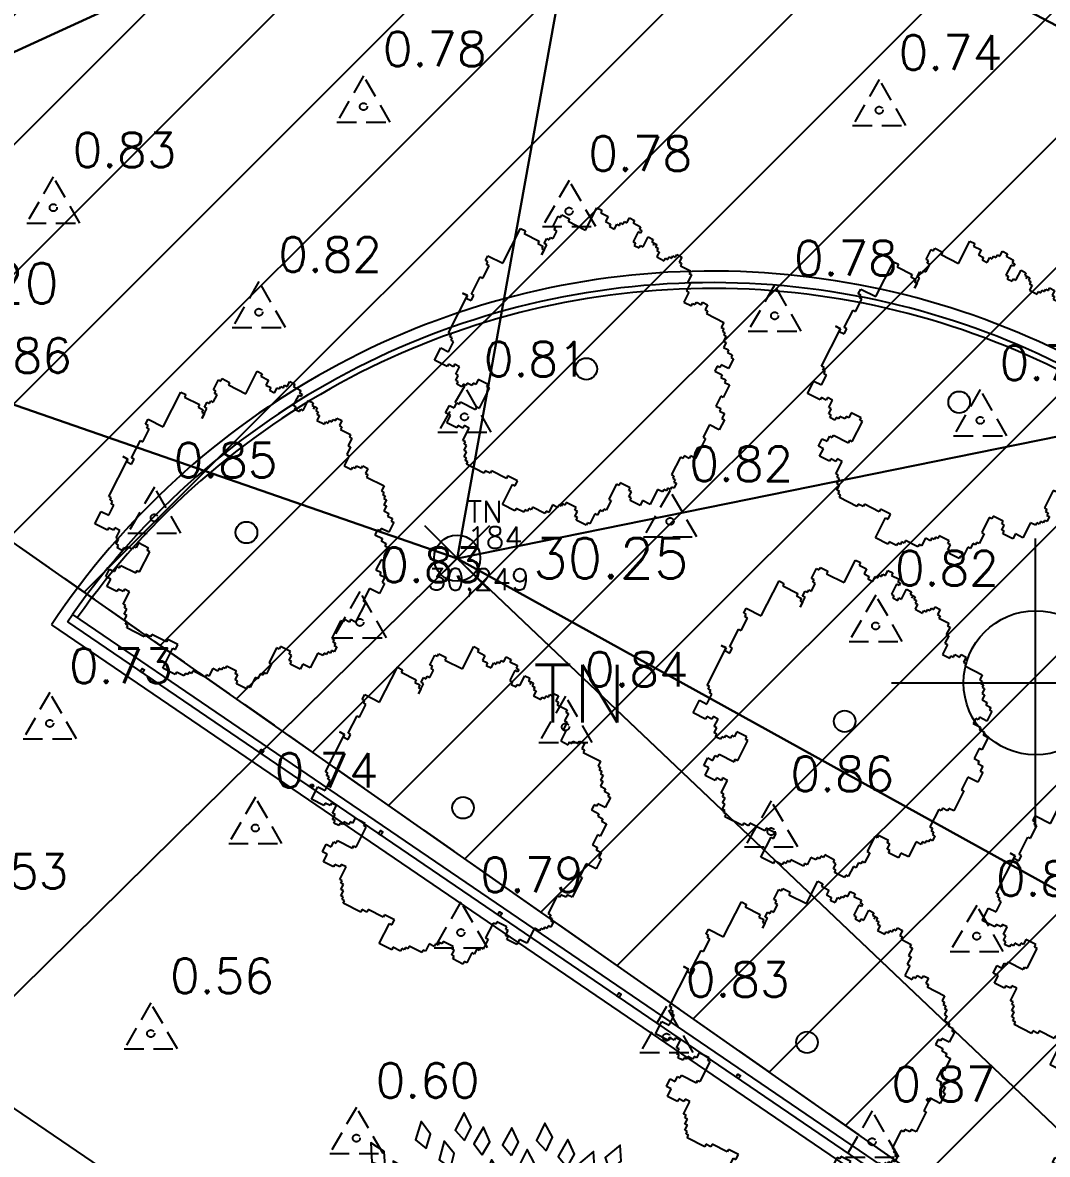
# Model space of a CAD drawing. Header units: metres. Extents: x 543100 to 543604, y 9574012 to 9574398.
# Drawn here: x 543220.58 to 543238.36, y 9574167.81 to 9574187.44 of the extents above; entities that cross this region are included whole.
import ezdxf

# ---------------------------------------------------------------- set-up
doc = ezdxf.new("R2010")
doc.units = ezdxf.units.M
doc.header["$LTSCALE"] = 0.1
for name, pattern in [('CONTINUO', [0]), ('DASHED2', [9.524999999999999, 6.35, -3.175]), ('HIDDEN', [9.524999999999999, 6.35, -3.175])]:
    doc.linetypes.add(name, pattern=pattern)
for name, color, linetype in [('#C_TOPO_TEXT', 7, 'Continuous'), ('#PROJ_PLATOS', 2, 'HIDDEN'), ('_TN', 2, 'CONTINUO'), ('Area praça', 5, 'Continuous'), ('C-TOPO-TEXT', 7, 'Continuous'), ('HACHURA', 1, 'Continuous'), ('IMPL_CERCA', 8, 'Continuous'), ('IMPL_MEIO FIO', 8, 'Continuous'), ('IMPL_VEGETAÇÃO', 8, 'Continuous'), ('IMPL_ÁRVORES', 8, 'Continuous'), ('IMPLANTAÇÃO', 1, 'Continuous'), ('MalhaTriTG', 7, 'CONTINUO'), ('PROJ_PLATOS', 2, 'DASHED2'), ('TOPO_PONTOS', 2, 'Continuous'), ('V-NODE', 1, 'Continuous'), ('V-NODE-TEXT', 1, 'Continuous'), ('XREF_IMPLNTACAO', 2, 'Continuous')]:
    doc.layers.add(name, color=color, linetype=linetype)
doc.layers.get('IMPLANTAÇÃO').off()
doc.styles.add('SIMPLEX', font='simplex', dxfattribs={"height": 0.2})
doc.styles.get("Standard").update_dxf_attribs({"font": 'simplex.shx'})

# ---------------------------------------------------------------- blocks, each defined once
blk = doc.blocks.new('A$C76815E95')
at = {"layer": 'HACHURA'}
h = blk.add_hatch(dxfattribs=at)
h.set_pattern_fill('ANSI31', color=1, scale=0.5, style=0)
h.set_pattern_definition([(45, (-56.71623454557266, -140.2760906778276), (-1.122532015133644, 1.122532015133644), [])])
h.paths.add_polyline_path([(78.50253660278395, -21.53023425675929), (78.1706479433924, -22.02040452882648), (30.00293476006482, -129.1186275184155), (23.85615117452107, -140.2760906778276), (-56.71623454557266, -83.83502537757158), (-56.29154449922498, -82.40403590723872), (-2.601691384217702, 20.28950879722834), (78.41679475666024, -21.48937489651144)])
at = {"layer": 'HACHURA', "color": 8, "elevation": 30.47163635617762, "flags": 128}
blk.add_lwpolyline([(78.50253660278395, -21.53023425675929), (78.1706479433924, -22.02040452882648), (30.00293476006482, -129.1186275184155), (23.85615117452107, -140.2760906778276), (-56.71623454557266, -83.83502537757158), (-56.29154449922498, -82.40403590723872), (-2.601691384217702, 20.28950879722834), (78.41679475666024, -21.48937489651144)], close=True, dxfattribs=at)
blk = doc.blocks.new('A1')
at = {"color": 2, "linetype": 'ByBlock'}
for points in [[(1605.805146769321, 855.835932528212), (1603.935506710344, 834.0568507086693), (1621.185543013738, 818.5337970993021), (1623.88547463397, 846.6701603739318)], [(1697.727933368341, 853.670775403324), (1692.859250214816, 832.3606866375999), (1707.792545887601, 814.5976456204514), (1714.364193248543, 842.0886990749716)], [(1562.249442142199, 829.1879277346226), (1562.570165614134, 807.3310959581042), (1581.287975911715, 793.6134969155768), (1581.156749833615, 821.8787998290843)], [(1759.861394273554, 839.7008025962738), (1742.800807073345, 826.0347745253051), (1743.456346499475, 802.8378089071787), (1765.693130708712, 820.2868775673601)], [(1655.827936582584, 822.8912061060992), (1649.445784483455, 801.9844585485259), (1663.068773062901, 783.1976778772123), (1671.59212260717, 810.1475773505333)], [(1755.932036150572, 807.0357532228765), (1742.01250675928, 790.1813573459126), (1747.378967198566, 767.6041553894854), (1765.595678009137, 789.2165596129848)], [(1829.195767984658, 819.1820636788493), (1813.924709166038, 803.5417720763656), (1817.397801477524, 780.5969126167041), (1837.346309520678, 800.6219368595891)], [(1483.701804994094, 801.2094770014766), (1490.56915167703, 780.4570432071275), (1512.541648488745, 772.9912324884662), (1503.931237245813, 799.9134424145373)], [(1527.321387777894, 796.0382274261221), (1534.401847885043, 775.3575348960463), (1556.449981647228, 768.1181465632836), (1547.563081762117, 794.9503581662784)], [(1621.488139643601, 759.1254185727777), (1623.930958217156, 780.8476789585934), (1607.095906378131, 796.8198414735775), (1603.655585073986, 768.7643828531925)], [(1860.880802622296, 789.1170304779171), (1841.745952500588, 778.5490850923529), (1838.449833085311, 755.578135120096), (1863.328483180952, 768.9944437962755)], [(1904.731128102356, 775.0446024648809), (1884.124995231383, 767.7499985033039), (1877.1147059351, 745.6279554283492), (1903.853288361216, 754.7927128674567)], [(1452.367947790961, 770.7381590355562), (1456.383929816725, 749.251050174166), (1477.153701888621, 738.8999384508189), (1472.239667440532, 766.7351110660356)], [(1541.33466052361, 762.5701398026209), (1554.188659411732, 744.8896796435472), (1577.390920452622, 744.4606943079763), (1560.999854648378, 767.4884499710201)], [(1695.059017750933, 766.5309269304782), (1684.185614917522, 747.5679875571934), (1693.287635356688, 726.2212742328252), (1707.593015173564, 750.5995571373035)], [(1795.177090444821, 764.5984289281654), (1778.40178022775, 750.583689331102), (1779.535263801714, 727.405161318838), (1801.407704111119, 745.3088180399494)], [(1401.371083981562, 753.1041829222904), (1406.825013291718, 731.9363154356411), (1428.24473479886, 723.007459048387), (1421.467277005049, 750.4484982949062)], [(1434.519913082167, 746.0343645548376), (1441.676603159797, 725.3799280826113), (1463.751288521906, 718.2219107599457), (1454.765481849751, 745.0211616361642)], [(1487.349490312144, 731.8431149518942), (1489.484387298575, 710.0884333015044), (1509.276821186622, 697.972802628073), (1506.7985223504, 726.1295532210343)], [(1672.19243698505, 724.6559871093675), (1667.484273405992, 703.3098597190108), (1682.550832425554, 685.6597111321639), (1688.915393473382, 713.1994448226773)], [(1881.427402155415, 732.1027003295688), (1859.681637881777, 729.8788084689246), (1847.647092522639, 710.0369672280881), (1875.793467064577, 712.6304531487822)], [(1929.364062429401, 736.6756701841301), (1908.491032152858, 730.1840936478056), (1900.629761009744, 708.349960694052), (1927.703030052524, 716.4729325894283)], [(1410.73386247116, 702.6176660150026), (1390.616083343322, 711.1674567619183), (1370.498304215485, 699.6000928102094), (1396.399944842575, 688.2841932922327)], [(1451.931999201903, 697.9274346674154), (1461.064482215511, 678.067381473664), (1483.73091899999, 673.0912796536686), (1472.180085787086, 698.889008646034)], [(1571.548081280026, 707.6948361854231), (1572.897589419912, 685.8773480936907), (1592.240539424931, 673.056301688227), (1590.778572273389, 701.2840756196531)], [(1940.805315823744, 691.9771648116208), (1918.970845786783, 690.9379934794938), (1905.876077848734, 671.7792879262372), (1934.121784709711, 672.8397656485896)], [(1789.237755888362, 677.9905854995447), (1772.756356304956, 663.6313575737635), (1774.369732900194, 640.4812828052087), (1795.866611124067, 658.8341789173725)], [(1987.116720691607, 684.6731146766242), (1966.179350102087, 678.3921536315629), (1958.098509204814, 656.6383273883324), (1985.252239449734, 664.4881364855003)], [(1376.282165714737, 659.6172478466923), (1356.1643865869, 668.167038593608), (1336.046607459063, 656.5996746418991), (1361.948248086153, 645.2837751239225)], [(1430.384873712266, 666.3335064193398), (1438.178706807111, 645.9109667990518), (1460.464774762134, 639.441027005528), (1450.652126998818, 665.9486959514959)], [(1551.841715252689, 644.2209406873433), (1554.488624586732, 622.522603658211), (1574.561043537183, 610.8767055260239), (1571.419975885604, 638.9672424216417)], [(1407.580389902089, 615.1675248890926), (1389.35719607406, 627.2397726316873), (1367.468539011684, 619.5316186481784), (1390.874773659496, 603.6857122781571)], [(1473.003234759495, 632.2673248861447), (1482.227414249997, 612.4496945641436), (1504.916608676869, 607.5784111513944), (1493.246660624061, 633.3224761280189)], [(1370.506289334895, 608.5773974895322), (1353.690627096682, 622.5436948636707), (1331.098604173359, 617.2399748428008), (1352.660318782067, 598.9632948322375)], [(1842.144852864153, 625.1705891475613), (1821.234224379189, 618.801164117287), (1813.24542767875, 597.0133676911495), (1840.365727402343, 604.977908605628)], [(1951.399176531785, 613.5992564735888), (1931.281397403948, 622.1490472205038), (1911.16361827611, 610.5816832687955), (1937.065258903201, 599.2657837508189)], [(2012.480938907588, 618.3649475157837), (1990.879159690269, 621.7096587886291), (1974.220215177887, 605.5539008812707), (2002.108193076605, 600.9489841831604)], [(1339.031908620562, 590.9563280872221), (1320.133823516009, 601.942061482564), (1298.733476577185, 592.9668680737441), (1323.026445264961, 578.5170846355513)], [(1439.407177066656, 590.5707068000656), (1421.009162993449, 602.3748178218477), (1399.235723286552, 594.3469744528031), (1422.871480200791, 578.8455047106485)], [(1625.815032322537, 607.6719504558448), (1626.254020611507, 585.8171741327012), (1645.045784184739, 572.2010598692453), (1644.761613634231, 600.4652388980827)], [(2018.904436896495, 586.5117963293449), (1997.222783016476, 589.2920560077752), (1980.990800797985, 572.7073733431491), (2008.989378265828, 568.8312633275424)], [(1327.496551329733, 556.0139011487764), (1307.378772201896, 564.5636918956915), (1287.260993074058, 552.9963279439833), (1313.162633701149, 541.6804284260065)], [(1535.882380500557, 554.4883034981798), (1518.080356993575, 567.1734096431566), (1495.94218042682, 560.2142369820638), (1518.795888348332, 543.5813598011875)], [(1919.713674405441, 567.5812651004846), (1899.595895277604, 576.1310558474004), (1879.478116149767, 564.5636918956914), (1905.379756776857, 553.2477923777147)], [(2044.538570533091, 558.2386136556745), (2022.792990591023, 560.4643072185061), (2006.989805501274, 543.4705352167737), (2035.078232597863, 540.3106566881695)], [(1989.578380001241, 545.25707421336), (1967.776784036335, 546.8427514300364), (1952.479834372798, 529.3918982469141), (1980.648991574103, 527.0588419586951)], [(1367.732109585407, 527.3469557032354), (1347.61433045757, 535.8967464501511), (1327.496551329733, 524.3293824984421), (1353.398191956823, 513.0134829804655)], [(1416.517723970412, 524.5808469321751), (1396.399944842575, 533.1306376790908), (1376.282165714738, 521.5632737273819), (1402.183806341829, 510.2473742094053)], [(1899.595895277604, 518.7971649563202), (1879.478116149767, 527.3469557032353), (1859.36033702193, 515.779591751527), (1885.26197764902, 504.4636922335504)], [(1439.936584409221, 507.9215759848083), (1461.027378739647, 502.1768085078638), (1479.392097845023, 516.3636347212346), (1452.195957117716, 524.0652253761823)], [(1518.549657046377, 505.7413202655241), (1498.993337784474, 515.5072987510114), (1478.204815717976, 505.193895039411), (1503.36470866223, 492.312732199453)], [(1569.10941863211, 506.4005534170423), (1551.15705384351, 518.871983060414), (1529.103634848492, 511.6487111938766), (1552.154507121278, 495.2901704111658)], [(1964.58937080906, 502.9983754708467), (1943.090496970346, 506.950891444189), (1925.982611065867, 491.2713128239882), (1953.729648135955, 485.8818320598472)], [(2064.413029571505, 493.4439551804332), (2045.784321432687, 504.8805277409156), (2024.17452995056, 496.4220492768701), (2048.113343840594, 481.3928191364343)], [(1307.378772201896, 478.5628555590716), (1287.260993074058, 487.1126463059874), (1267.143213946221, 475.5452823542784), (1293.044854573311, 464.2293828363018)], [(1407.989966793425, 483.9513708925214), (1387.943637593153, 492.6673702297645), (1367.730812145157, 481.2669038692796), (1393.537911516714, 469.7370213415825)], [(1455.059716797969, 482.6121713943778), (1433.604303641036, 486.7941810928111), (1416.329855252674, 471.2982984556208), (1444.017720715244, 465.6126432425001)], [(1372.54022024436, 455.4367154117792), (1352.3436859367, 463.798770231738), (1332.334510929687, 452.0445428489425), (1358.34041779009, 440.9703666970152)], [(1928.840477847009, 447.0518024302787), (1912.988296212271, 462.1027923070845), (1890.094214993406, 458.3093781493918), (1910.39606976075, 438.6426737462253)], [(1991.634734787459, 463.9779184025687), (1971.516955659622, 472.5277091494844), (1951.399176531785, 460.9603451977754), (1977.300817158875, 449.6444456797995)], [(1333.243799355407, 448.2266765229657), (1313.072593333625, 456.649645505414), (1293.028035712929, 444.9558584533807), (1319.000402769615, 433.8032480617006)], [(1563.126039364526, 438.3285461618229), (1543.008260236689, 446.878336908738), (1522.890481108852, 435.3109729570297), (1548.792121735942, 423.9950734390531)], [(2052.781049345781, 446.1636626359495), (2034.707317164193, 458.4585462824401), (2012.725750997397, 451.0194808382789), (2035.935842473293, 434.887642047972)], [(1419.28391860049, 420.9775002342586), (1399.166139472653, 429.5272909811736), (1379.048360344816, 417.9599270294653), (1404.950000971907, 406.6440275114887)], [(1511.322758110345, 432.5448641859682), (1491.204978982508, 441.0946549328832), (1471.087199854671, 429.5272909811749), (1496.988840481761, 418.2113914631983)], [(1330.826670221171, 421.0966651293322), (1308.982454298639, 421.9054849994651), (1294.316217142284, 403.9213132503625), (1322.5505579424, 402.5921899833958)], [(2060.538128300302, 409.4101362825501), (2040.420349172464, 417.9599270294652), (2020.302570044627, 406.3925630777569), (2046.204210671717, 395.0766635597803)], [(1443.116483006037, 394.1121453409192), (1421.504897694639, 397.3928981783905), (1404.893849092158, 381.1878986364654), (1432.79533589894, 376.6655537749112)], [(1683.145728019312, 406.6066364572472), (1672.341899254213, 387.6039723580491), (1681.522096362743, 366.2907622085611), (1695.738031293999, 390.7213119998814)], [(1994.866913632933, 384.6585699560381), (1983.375456224653, 403.2534715552995), (1960.270752928249, 405.4217961188431), (1974.888176513747, 381.2293283489356)], [(1323.050186818078, 383.0532466080728), (1301.211168922613, 382.1144941305684), (1288.028436331404, 363.0162086772507), (1316.278721240538, 363.9467846433446)], [(1369.40359450773, 376.8829974925), (1347.548171716146, 376.4774688824347), (1333.903303648319, 357.7065732927358), (1362.167884611692, 357.9474716963201)], [(1537.933184464585, 376.3821109997231), (1518.071378537852, 367.2534405499109), (1513.090925692175, 344.5879594105289), (1538.890871541898, 356.1338402009766)], [(1592.611716881266, 374.5063733399847), (1573.256337759834, 364.3479651025646), (1569.472196763241, 341.4523493050891), (1594.630681965872, 354.336261420005)], [(2032.721717842461, 358.8430851264791), (2017.828706599799, 374.8437780795495), (1994.744143173223, 372.4706204294775), (2013.793462005333, 351.5883786650391)], [(1352.149702690532, 340.9951831265333), (1330.294656771317, 341.4205379448313), (1315.946279335931, 323.1817602774695), (1344.19959681808, 322.3483214202245)], [(1404.214959962012, 341.3379358943461), (1382.558203602869, 338.3699630418404), (1371.210856598375, 318.127269007021), (1399.251793241514, 321.6840148865178)], [(1540.629021322103, 331.5928971418144), (1522.462362812728, 319.4357396839113), (1521.131972787046, 296.267679596643), (1544.779350979022, 311.7514153771805)], [(1606.985857690039, 316.7041015266496), (1586.343054850017, 309.5139242158712), (1579.220846895336, 287.4276592605177), (1606.005489661047, 296.456916206088)], [(2021.972148964042, 304.8519490560146), (2009.706555777216, 322.9455717620334), (1986.530953124968, 324.1373718848881), (2002.155844833067, 300.5830234925842)], [(1370.504571019205, 302.8261831179324), (1348.677192978255, 304.0049649933941), (1333.708378343731, 286.2718452942275), (1361.916149323615, 284.4645751367093)], [(1468.695821488649, 296.9764237648368), (1447.325351555455, 292.3800149833016), (1437.540509518877, 271.3375386046305), (1465.23239448503, 277.0035845007752)], [(1715.857532978009, 287.5641898499521), (1718.972552247348, 265.9280946892234), (1739.291862041907, 254.718518635665), (1735.5447154313, 282.7346472289332)], [(2000.334241244043, 271.8255011096674), (1988.864301776881, 290.4336833817789), (1965.762122218619, 292.6287336056992), (1980.351550606194, 268.4193728458674)], [(1363.80573268345, 270.2897353887587), (1341.946784312251, 270.188074394396), (1328.042286671324, 251.6086801313636), (1356.307485226049, 251.45662837093)], [(1408.722477222235, 270.5294687535088), (1387.437419554296, 265.5524938766379), (1378.029580756564, 244.338783334076), (1405.615962417985, 250.4980134731655)], [(1587.46146013366, 268.3371352445852), (1572.597980596469, 252.3090057560904), (1576.660435096425, 229.4611303786397), (1596.086968365503, 249.9929197361527)], [(1671.843397682925, 233.816734639505), (1681.077099814987, 253.6299298333361), (1670.205446352293, 274.1320296481049), (1658.009191599718, 248.6330896880565)], [(1898.584445394228, 241.6492500640431), (1895.030641145782, 263.2176165811495), (1874.487856902967, 274.012196766636), (1878.803236116678, 246.0779512726597)], [(1399.484493639404, 226.1499623564425), (1377.989261559991, 222.1776888632583), (1367.595929928404, 201.4290117144955), (1395.441039081256, 206.286425155994)], [(1456.881544207616, 226.597870043015), (1438.726776224497, 214.4229631303681), (1437.419030236507, 191.253613846053), (1461.051264039074, 206.7604540972677)], [(1970.703144883132, 201.11621048416), (1961.046491534319, 220.7267434945948), (1938.255906002659, 225.0991749636723), (1950.487733852704, 199.6172802828852)], [(1926.784128737117, 176.1424777635078), (1921.150016747493, 197.2631013561219), (1899.65498624106, 206.0091066931456), (1906.666035112913, 178.6268174756171)], [(1449.706807588482, 184.6098865815144), (1430.88435853743, 173.4950599713935), (1428.251391675953, 150.4386849021396), (1452.73319627521, 164.5661692018895)], [(1525.477038376965, 194.660372954268), (1508.833104651716, 180.4898602958648), (1510.182612791601, 157.3229059511927), (1531.887202041419, 175.4296829855665)], [(1854.059607430795, 181.689692891308), (1863.443515862644, 161.9471950403479), (1886.171306709308, 157.2592883584618), (1874.293852802779, 182.9082777688494)], [(1489.423864401171, 167.0328251116281), (1472.599404096473, 153.0771275544263), (1473.651421581471, 129.8947591456765), (1495.586647789927, 147.7214363531586)], [(1727.893521173844, 152.6797881674808), (1725.568208178081, 130.9446351124817), (1742.489388270781, 115.0637469100507), (1745.777940678246, 143.1373998989168)], [(1546.671740231067, 139.7478418290601), (1529.675972884026, 126.001284036735), (1530.44120754501, 102.8076779837438), (1552.595223347572, 120.3617132148706)], [(1609.67055784816, 141.3127153802063), (1594.622913062119, 125.4573583913016), (1598.421157707667, 102.5640780793781), (1618.083578051616, 122.8700820017088)], [(1826.394427154574, 140.5578169522853), (1833.359329456987, 119.8379208432227), (1855.366706658847, 112.4755642556377), (1846.62973284139, 139.3569678199784)], [(1652.755333459378, 116.6858856230404), (1649.90491956071, 95.01334309894253), (1666.436983476784, 78.72777253778105), (1670.403685562856, 106.7136590457382)], [(1788.057902651291, 125.4503555393343), (1792.409507954251, 104.0286961699082), (1813.338657268484, 94.00374455854143), (1807.989809083597, 121.7586430842235)], [(1616.43291926443, 102.7645755935911), (1603.125618189906, 85.42272745204417), (1609.296796864842, 63.05208822135336), (1626.728211219455, 85.30271434004192)], [(1717.187932051683, 112.2118516395001), (1712.722696674371, 90.81358928299909), (1727.988897319411, 73.33583016768114), (1734.040025481794, 100.9461256575582)], [(1765.401306275646, 106.8501379696242), (1761.503572621711, 85.34126465614168), (1777.226683585926, 68.27337880479098), (1782.545459848583, 96.03405581641562)]]:
    blk.add_lwpolyline(points, close=True, dxfattribs=at)
at = {"color": 2}
blk.add_circle((1681.969863915083, 460.757474932687), 40, dxfattribs=at)
blk = doc.blocks.new('Arv-sup')
at = {"layer": 'IMPL_VEGETAÇÃO', "color": 2}
for p, q in [((-0.8806546373597381, 2.060930780092463), (-0.8030544302922191, 2.060930780092463)), ((-0.8806546373597381, 1.71190549425117), (-0.8806546373597381, 2.060930780092463)), ((-0.8030544302922191, 2.060930780092463), (-0.8030544302922191, 2.022150266335885)), ((-0.4538556827279496, 2.060930780092463), (-0.415055821887476, 2.060930780092463)), ((-0.4538556827279496, 2.022150266335885), (-0.4538556827279496, 2.060930780092463)), ((-0.415055821887476, 2.138491807605618), (-0.3374561002065271, 2.138491807605618)), ((-0.415055821887476, 2.060930780092463), (-0.415055821887476, 2.138491807605618)), ((-0.3374561002065271, 2.138491807605618), (-0.3374561002065271, 2.09971129384904)), ((-0.3374561002065271, 2.09971129384904), (-0.2210565176851027, 2.09971129384904)), ((-0.2210565176851027, 2.09971129384904), (-0.2210565176851027, 2.060930780092463)), ((-0.2210565176851027, 2.060930780092463), (-0.1822566568446291, 2.060930780092463)), ((-0.1822566568446291, 2.060930780092463), (-0.1822566568446291, 2.022150266335885)), ((-0.8030544302922191, 2.022150266335885), (-0.6866548477707966, 2.022150266335885)), ((-0.6866548477707966, 2.022150266335885), (-0.6866548477707966, 1.94458890780669)), ((-0.6866548477707966, 1.94458890780669), (-0.6090551260898476, 1.94458890780669)), ((-0.6090551260898476, 1.94458890780669), (-0.6090551260898476, 1.905808394050112)), ((-0.6090551260898476, 1.905808394050112), (-0.5314554044088986, 1.905808394050112)), ((-0.5314554044088986, 1.983369752579293), (-0.492655543568425, 1.983369752579293)), ((-0.5314554044088986, 1.905808394050112), (-0.5314554044088986, 1.983369752579293)), ((-0.492655543568425, 2.022150266335885), (-0.4538556827279496, 2.022150266335885)), ((-0.492655543568425, 1.983369752579293), (-0.492655543568425, 2.022150266335885)), ((-0.2210565176851027, 2.022150266335885), (-0.2210565176851027, 1.86702788029352)), ((-0.1822566568446291, 2.022150266335885), (-0.2210565176851027, 2.022150266335885)), ((-0.06585707432320476, 2.022150266335885), (0.01174264735774422, 2.022150266335885)), ((-0.06585707432320476, 1.86702788029352), (-0.06585707432320476, 2.022150266335885)), ((0.01174264735774422, 2.022150266335885), (0.01174264735774422, 1.983369752579293)), ((0.01174264735774422, 1.983369752579293), (0.05054250819821782, 1.983369752579293)), ((0.01174264735774422, 1.983369752579293), (0.08934236903869142, 1.983369752579293)), ((0.05054250819821782, 1.983369752579293), (0.05054250819821782, 1.94458890780669)), ((0.08934236903869142, 1.983369752579293), (0.08934236903869142, 1.94458890780669)), ((0.08934236903869142, 1.94458890780669), (0.1281422298791668, 1.94458890780669)), ((0.1281422298791668, 1.94458890780669), (0.1281422298791668, 1.905808394050112)), ((0.1281422298791668, 1.905808394050112), (0.1669420907196404, 1.905808394050112)), ((0.1669420907196404, 1.905808394050112), (0.1669420907196404, 1.828247366536942)), ((0.3221415340815383, 1.905808394050112), (0.3609413949220137, 1.905808394050112)), ((0.3221415340815383, 1.86702788029352), (0.3221415340815383, 1.905808394050112)), ((0.3609413949220137, 1.94458890780669), (0.3997412557624873, 1.94458890780669)), ((0.3609413949220137, 1.905808394050112), (0.3609413949220137, 1.94458890780669)), ((0.3997412557624873, 1.983369752579293), (0.4773414628300063, 1.983369752579293)), ((0.3997412557624873, 1.94458890780669), (0.3997412557624873, 1.983369752579293)), ((0.4773414628300063, 1.983369752579293), (0.4773414628300063, 1.905808394050112)), ((0.4773414628300063, 1.905808394050112), (0.5161413236704799, 1.905808394050112)), ((0.5161413236704799, 1.905808394050112), (0.5161413236704799, 1.86702788029352)), ((-1.268653245764483, 1.750686008007747), (-1.152253663243059, 1.750686008007747)), ((-1.268653245764483, 1.71190549425117), (-1.268653245764483, 1.750686008007747)), ((-1.152253663243059, 1.750686008007747), (-1.152253663243059, 1.71190549425117)), ((-0.2210565176851027, 1.86702788029352), (-0.1822566568446291, 1.86702788029352)), ((-0.1822566568446291, 1.86702788029352), (-0.1822566568446291, 1.828247366536942)), ((-0.1822566568446291, 1.828247366536942), (-0.1046569351636801, 1.828247366536942)), ((-0.1046569351636801, 1.86702788029352), (-0.06585707432320476, 1.86702788029352)), ((-0.1046569351636801, 1.828247366536942), (-0.1046569351636801, 1.86702788029352)), ((0.1669420907196404, 1.828247366536942), (0.2833416732410647, 1.828247366536942)), ((0.2833416732410647, 1.86702788029352), (0.3221415340815383, 1.86702788029352)), ((0.2833416732410647, 1.828247366536942), (0.2833416732410647, 1.86702788029352)), ((0.5161413236704799, 1.86702788029352), (0.6713407670323779, 1.86702788029352)), ((0.6713407670323779, 1.86702788029352), (0.6713407670323779, 1.828247366536942)), ((0.6713407670323779, 1.828247366536942), (0.7101406278728533, 1.828247366536942)), ((0.7101406278728533, 1.828247366536942), (0.7101406278728533, 1.71190549425117)), ((-1.307453106604957, 1.71190549425117), (-1.268653245764483, 1.71190549425117)), ((-1.307453106604957, 1.556783108208819), (-1.307453106604957, 1.71190549425117)), ((-1.152253663243059, 1.71190549425117), (-0.8806546373597381, 1.71190549425117)), ((0.7101406278728533, 1.71190549425117), (0.7489404887133269, 1.71190549425117)), ((0.7489404887133269, 1.71190549425117), (0.7489404887133269, 1.595563621965397)), ((0.7489404887133269, 1.595563621965397), (0.7877403495538022, 1.595563621965397)), ((0.7877403495538022, 1.595563621965397), (0.7877403495538022, 1.440441235923046)), ((-1.268653245764483, 1.556783108208819), (-1.307453106604957, 1.556783108208819)), ((-1.268653245764483, 1.518002594452227), (-1.268653245764483, 1.556783108208819)), ((-1.229853384924008, 1.518002594452227), (-1.268653245764483, 1.518002594452227)), ((-1.229853384924008, 1.401660722166454), (-1.229853384924008, 1.518002594452227)), ((0.7877403495538022, 1.440441235923046), (0.9041399320752248, 1.440441235923046)), ((0.9041399320752248, 1.479221749679624), (0.9429397929157002, 1.479221749679624)), ((0.9041399320752248, 1.440441235923046), (0.9041399320752248, 1.479221749679624)), ((0.9429397929157002, 1.518002594452227), (1.020539514596647, 1.518002594452227)), ((0.9429397929157002, 1.479221749679624), (0.9429397929157002, 1.518002594452227)), ((1.020539514596647, 1.556783108208819), (1.098139236277596, 1.556783108208819)), ((1.020539514596647, 1.518002594452227), (1.020539514596647, 1.556783108208819)), ((1.098139236277596, 1.556783108208819), (1.098139236277596, 1.479221749679624)), ((1.098139236277596, 1.479221749679624), (1.136939097118072, 1.479221749679624)), ((1.136939097118072, 1.479221749679624), (1.136939097118072, 1.440441235923046)), ((1.136939097118072, 1.440441235923046), (1.408538123001392, 1.440441235923046)), ((1.408538123001392, 1.440441235923046), (1.408538123001392, 1.362880208409877)), ((-1.695451715009701, 0.7811711779970381), (-1.695451715009701, 1.324099363637274)), ((-1.695451715009701, 1.324099363637274), (-1.617851993328753, 1.324099363637274)), ((-1.617851993328753, 1.324099363637274), (-1.617851993328753, 1.285318849880682)), ((-1.617851993328753, 1.285318849880682), (-1.385052828285906, 1.285318849880682)), ((-1.385052828285906, 1.285318849880682), (-1.385052828285906, 1.246538336124104)), ((-1.307453106604957, 1.362880208409877), (-1.268653245764483, 1.362880208409877)), ((-1.307453106604957, 1.285318849880682), (-1.307453106604957, 1.362880208409877)), ((-1.268653245764483, 1.285318849880682), (-1.307453106604957, 1.285318849880682)), ((-1.268653245764483, 1.401660722166454), (-1.229853384924008, 1.401660722166454)), ((-1.268653245764483, 1.362880208409877), (-1.268653245764483, 1.401660722166454)), ((-1.268653245764483, 1.130196463838331), (-1.268653245764483, 1.285318849880682)), ((1.408538123001392, 1.362880208409877), (1.447337983841868, 1.362880208409877)), ((1.447337983841868, 1.362880208409877), (1.447337983841868, 1.324099363637274)), ((1.447337983841868, 1.324099363637274), (1.486137844682341, 1.324099363637274)), ((1.486137844682341, 1.324099363637274), (1.486137844682341, 1.285318849880682)), ((1.486137844682341, 1.285318849880682), (1.524937705522817, 1.285318849880682)), ((1.524937705522817, 1.285318849880682), (1.524937705522817, 1.207757822367526)), ((-1.385052828285906, 1.246538336124104), (-1.307453106604957, 1.246538336124104)), ((-1.307453106604957, 1.246538336124104), (-1.307453106604957, 1.207757822367526)), ((-1.307453106604957, 1.207757822367526), (-1.268653245764483, 1.207757822367526)), ((-1.268653245764483, 1.207757822367526), (-1.268653245764483, 1.130196463838331)), ((1.524937705522817, 1.207757822367526), (1.56373756636329, 1.207757822367526)), ((1.56373756636329, 1.207757822367526), (1.56373756636329, 1.130196463838331)), ((1.56373756636329, 1.130196463838331), (1.641337288044239, 1.130196463838331)), ((1.641337288044239, 1.130196463838331), (1.641337288044239, 1.091415950081753)), ((1.641337288044239, 1.091415950081753), (1.718937009725188, 1.091415950081753)), ((1.718937009725188, 1.091415950081753), (1.718937009725188, 1.052635436325176)), ((1.718937009725188, 1.052635436325176), (1.757736870565662, 1.052635436325176)), ((1.757736870565662, 1.052635436325176), (1.757736870565662, 0.8975130502828108)), ((1.602537427203764, 0.8587322055102078), (1.602537427203764, 0.7811711779970381)), ((1.641337288044239, 0.8587322055102078), (1.602537427203764, 0.8587322055102078)), ((1.641337288044239, 0.8975130502828108), (1.641337288044239, 0.8587322055102078)), ((1.757736870565662, 0.8975130502828108), (1.641337288044239, 0.8975130502828108)), ((-1.928250880052548, 0.7811711779970381), (-1.695451715009701, 0.7811711779970381)), ((-1.928250880052548, 0.7036101504838825), (-1.928250880052548, 0.7811711779970381)), ((-1.889451019212073, 0.7036101504838825), (-1.928250880052548, 0.7036101504838825)), ((-1.889451019212073, 0.6648293057112653), (-1.889451019212073, 0.7036101504838825)), ((-1.850651158371599, 0.6648293057112653), (-1.889451019212073, 0.6648293057112653)), ((-1.850651158371599, 0.470926405912337), (-1.850651158371599, 0.6648293057112653)), ((1.602537427203764, 0.7811711779970381), (1.718937009725188, 0.7811711779970381)), ((1.718937009725188, 0.7811711779970381), (1.718937009725188, 0.7423906642404603)), ((1.718937009725188, 0.7423906642404603), (1.796536731406137, 0.7423906642404603)), ((1.796536731406137, 0.7423906642404603), (1.796536731406137, 0.7036101504838825)), ((1.796536731406137, 0.7036101504838825), (1.874136938473656, 0.7036101504838825)), ((1.874136938473656, 0.7036101504838825), (1.874136938473656, 0.5097069196689148)), ((1.835337077633181, 0.5097069196689148), (1.835337077633181, 0.3545845336265643)), ((1.874136938473656, 0.5097069196689148), (1.835337077633181, 0.5097069196689148)), ((-1.889451019212073, 0.470926405912337), (-1.850651158371599, 0.470926405912337)), ((-1.889451019212073, 0.1994621475841996), (-1.889451019212073, 0.470926405912337)), ((1.835337077633181, 0.3545845336265643), (1.91293679931413, 0.3545845336265643)), ((1.91293679931413, 0.3545845336265643), (1.91293679931413, 0.3158040198699723)), ((1.91293679931413, 0.3158040198699723), (1.990536520995079, 0.3158040198699723)), ((1.990536520995079, 0.3158040198699723), (1.990536520995079, 0.2382429923568168)), ((-2.005850601733496, 0.1606816338276218), (-1.928250880052548, 0.1606816338276218)), ((-1.928250880052548, 0.1606816338276218), (-2.005850601733496, 0.1606816338276218)), ((-1.928250880052548, 0.1606816338276218), (-1.928250880052548, 0.121901120071044)), ((-1.928250880052548, -0.4210273965852167), (-1.928250880052548, 0.1606816338276218)), ((-1.850651158371599, 0.1994621475841996), (-1.889451019212073, 0.1994621475841996)), ((-1.850651158371599, 0.121901120071044), (-1.850651158371599, 0.1994621475841996)), ((1.990536520995079, 0.2382429923568168), (2.029336381835552, 0.2382429923568168)), ((2.029336381835552, 0.2382429923568168), (2.029336381835552, 0.08312060631445206)), ((-1.928250880052548, 0.121901120071044), (-1.850651158371599, 0.121901120071044)), ((1.874136938473656, 0.08312060631445206), (1.874136938473656, -0.1107826245005015)), ((2.029336381835552, 0.08312060631445206), (1.874136938473656, 0.08312060631445206)), ((1.874136938473656, -0.1107826245005015), (1.91293679931413, -0.1107826245005015)), ((1.91293679931413, -0.1107826245005015), (1.91293679931413, -0.4210273965852167)), ((-1.889451019212073, -0.4210273965852167), (-1.928250880052548, -0.4210273965852167)), ((-1.889451019212073, -0.4598079103417945), (-1.889451019212073, -0.4210273965852167)), ((-1.850651158371599, -0.4598079103417945), (-1.889451019212073, -0.4598079103417945)), ((-1.850651158371599, -0.4985884240983864), (-1.850651158371599, -0.4598079103417945)), ((1.757736870565662, -0.4598079103417945), (1.757736870565662, -0.4985884240983864)), ((1.835337077633181, -0.4598079103417945), (1.757736870565662, -0.4598079103417945)), ((1.835337077633181, -0.4210273965852167), (1.835337077633181, -0.4598079103417945)), ((1.91293679931413, -0.4210273965852167), (1.835337077633181, -0.4210273965852167)), ((-1.811851297531124, -0.4985884240983864), (-1.850651158371599, -0.4985884240983864)), ((-1.811851297531124, -0.653710810140737), (-1.811851297531124, -0.4985884240983864)), ((1.718937009725188, -0.4985884240983864), (1.718937009725188, -0.7700526824265097)), ((1.757736870565662, -0.4985884240983864), (1.718937009725188, -0.4985884240983864)), ((-1.928250880052548, -0.653710810140737), (-1.811851297531124, -0.653710810140737)), ((-1.928250880052548, -0.8476137099396652), (-1.928250880052548, -0.653710810140737)), ((-1.656651854169227, -0.7700526824265097), (-1.656651854169227, -0.8088331961830875)), ((-1.579052132488278, -0.7700526824265097), (-1.656651854169227, -0.7700526824265097)), ((-1.579052132488278, -0.8863942236962572), (-1.579052132488278, -0.7700526824265097)), ((1.718937009725188, -0.7700526824265097), (1.757736870565662, -0.7700526824265097)), ((1.757736870565662, -0.7700526824265097), (1.757736870565662, -0.8088331961830875)), ((-1.734251575850176, -0.8476137099396652), (-1.928250880052548, -0.8476137099396652)), ((-1.734251575850176, -0.8088331961830875), (-1.734251575850176, -0.8476137099396652)), ((-1.656651854169227, -0.8088331961830875), (-1.734251575850176, -0.8088331961830875)), ((-1.540252271647804, -0.8863942236962572), (-1.579052132488278, -0.8863942236962572)), ((-1.540252271647804, -0.963955582225438), (-1.540252271647804, -0.8863942236962572)), ((-1.385052828285906, -0.9251750684688602), (-1.385052828285906, -0.963955582225438)), ((-1.307453106604957, -0.9251750684688602), (-1.385052828285906, -0.9251750684688602)), ((-1.307453106604957, -0.8863942236962572), (-1.307453106604957, -0.9251750684688602)), ((-1.268653245764483, -0.8863942236962572), (-1.307453106604957, -0.8863942236962572)), ((-1.268653245764483, -0.8088331961830875), (-1.268653245764483, -0.8863942236962572)), ((-1.113453802402585, -0.8088331961830875), (-1.268653245764483, -0.8088331961830875)), ((-1.113453802402585, -0.8476137099396652), (-1.113453802402585, -0.8088331961830875)), ((-1.07465394156211, -0.8476137099396652), (-1.113453802402585, -0.8476137099396652)), ((-1.07465394156211, -1.15785848202438), (-1.07465394156211, -0.8476137099396652)), ((1.757736870565662, -0.8088331961830875), (1.796536731406137, -0.8088331961830875)), ((1.796536731406137, -0.8088331961830875), (1.796536731406137, -0.8476137099396652)), ((1.796536731406137, -0.8476137099396652), (1.835337077633181, -0.8476137099396652)), ((1.796536731406137, -0.9251750684688602), (1.796536731406137, -0.963955582225438)), ((1.835337077633181, -0.9251750684688602), (1.796536731406137, -0.9251750684688602)), ((1.835337077633181, -0.8476137099396652), (1.835337077633181, -0.9251750684688602)), ((-1.501452410807329, -0.963955582225438), (-1.540252271647804, -0.963955582225438)), ((-1.501452410807329, -1.00273609598203), (-1.501452410807329, -0.963955582225438)), ((-1.42385268912638, -1.00273609598203), (-1.501452410807329, -1.00273609598203)), ((-1.42385268912638, -0.963955582225438), (-1.42385268912638, -1.00273609598203)), ((-1.385052828285906, -0.963955582225438), (-1.42385268912638, -0.963955582225438)), ((1.641337288044239, -1.041516609738608), (1.641337288044239, -1.274200354310153)), ((1.718937009725188, -1.041516609738608), (1.641337288044239, -1.041516609738608)), ((1.718937009725188, -1.00273609598203), (1.718937009725188, -1.041516609738608)), ((1.757736870565662, -1.00273609598203), (1.718937009725188, -1.00273609598203)), ((1.757736870565662, -0.963955582225438), (1.757736870565662, -1.00273609598203)), ((1.796536731406137, -0.963955582225438), (1.757736870565662, -0.963955582225438)), ((-1.385052828285906, -1.235419840553575), (-1.346252967445432, -1.235419840553575)), ((-1.385052828285906, -1.312980868066731), (-1.385052828285906, -1.235419840553575)), ((-1.346252967445432, -1.196638995780958), (-1.113453802402585, -1.196638995780958)), ((-1.346252967445432, -1.235419840553575), (-1.346252967445432, -1.196638995780958)), ((-1.113453802402585, -1.15785848202438), (-1.07465394156211, -1.15785848202438)), ((-1.113453802402585, -1.196638995780958), (-1.113453802402585, -1.15785848202438)), ((-1.113453802402585, -1.15785848202438), (-1.113453802402585, -1.196638995780958)), ((-1.113453802402585, -1.196638995780958), (-1.113453802402585, -1.15785848202438)), ((1.098139236277596, -1.235419840553575), (1.098139236277596, -1.468103254109096)), ((1.136939097118072, -1.235419840553575), (1.098139236277596, -1.235419840553575)), ((1.29213854047997, -1.196638995780958), (1.136939097118072, -1.196638995780958)), ((1.136939097118072, -1.196638995780958), (1.136939097118072, -1.235419840553575)), ((1.29213854047997, -1.235419840553575), (1.29213854047997, -1.196638995780958)), ((1.330938401320443, -1.235419840553575), (1.29213854047997, -1.235419840553575)), ((1.330938401320443, -1.312980868066731), (1.330938401320443, -1.235419840553575)), ((-1.462652549966855, -1.312980868066731), (-1.385052828285906, -1.312980868066731)), ((-1.462652549966855, -1.429322740352504), (-1.462652549966855, -1.312980868066731)), ((1.369738262160919, -1.312980868066731), (1.330938401320443, -1.312980868066731)), ((1.369738262160919, -1.351761381823323), (1.369738262160919, -1.312980868066731)), ((1.524937705522817, -1.351761381823323), (1.369738262160919, -1.351761381823323)), ((1.524937705522817, -1.274200354310153), (1.524937705522817, -1.351761381823323)), ((1.641337288044239, -1.274200354310153), (1.524937705522817, -1.274200354310153)), ((-1.385052828285906, -1.429322740352504), (-1.462652549966855, -1.429322740352504)), ((-1.385052828285906, -1.545664612638276), (-1.385052828285906, -1.429322740352504)), ((-1.229853384924008, -1.545664612638276), (-1.385052828285906, -1.545664612638276)), ((-1.229853384924008, -1.506883767865673), (-1.229853384924008, -1.545664612638276)), ((-1.152253663243059, -1.506883767865673), (-1.229853384924008, -1.506883767865673)), ((-1.152253663243059, -1.468103254109096), (-1.152253663243059, -1.506883767865673)), ((-1.07465394156211, -1.468103254109096), (-1.152253663243059, -1.468103254109096)), ((-1.07465394156211, -1.662006153908024), (-1.07465394156211, -1.468103254109096)), ((1.098139236277596, -1.468103254109096), (1.136939097118072, -1.468103254109096)), ((1.136939097118072, -1.468103254109096), (1.136939097118072, -1.623225640151446)), ((-1.035854080721636, -1.662006153908024), (-1.07465394156211, -1.662006153908024)), ((-1.035854080721636, -1.700786998680641), (-1.035854080721636, -1.662006153908024)), ((-0.9970542198811607, -1.700786998680641), (-1.035854080721636, -1.700786998680641)), ((-0.9970542198811607, -1.778348026193797), (-0.9970542198811607, -1.700786998680641)), ((1.059339375437123, -1.662006153908024), (1.059339375437123, -1.739567512437219)), ((1.098139236277596, -1.662006153908024), (1.059339375437123, -1.662006153908024)), ((1.098139236277596, -1.623225640151446), (1.098139236277596, -1.662006153908024)), ((1.136939097118072, -1.623225640151446), (1.098139236277596, -1.623225640151446)), ((-0.9582543590406871, -1.778348026193797), (-0.9970542198811607, -1.778348026193797)), ((-0.9582543590406871, -1.855909053706966), (-0.9582543590406871, -1.778348026193797)), ((-0.9194544982002117, -1.855909053706966), (-0.9582543590406871, -1.855909053706966)), ((-0.9194544982002117, -1.894689898479569), (-0.9194544982002117, -1.855909053706966)), ((-0.5314554044088986, -1.855909053706966), (-0.5314554044088986, -1.894689898479569)), ((-0.2986562393660517, -1.855909053706966), (-0.5314554044088986, -1.855909053706966)), ((-0.1434567960041537, -1.817128539950389), (-0.2986562393660517, -1.817128539950389)), ((-0.2986562393660517, -1.817128539950389), (-0.2986562393660517, -1.855909053706966)), ((-0.1434567960041537, -1.894689898479569), (-0.1434567960041537, -1.817128539950389)), ((0.5161413236704799, -1.855909053706966), (0.5161413236704799, -1.894689898479569)), ((0.5549411845109553, -1.855909053706966), (0.5161413236704799, -1.855909053706966)), ((0.5549411845109553, -1.817128539950389), (0.5549411845109553, -1.855909053706966)), ((0.5937410453514289, -1.817128539950389), (0.5549411845109553, -1.817128539950389)), ((0.5937410453514289, -1.778348026193797), (0.5937410453514289, -1.817128539950389)), ((0.7489404887133269, -1.778348026193797), (0.5937410453514289, -1.778348026193797)), ((0.7489404887133269, -1.817128539950389), (0.7489404887133269, -1.778348026193797)), ((0.7877403495538022, -1.817128539950389), (0.7489404887133269, -1.817128539950389)), ((0.7877403495538022, -1.894689898479569), (0.7877403495538022, -1.817128539950389)), ((1.020539514596647, -1.739567512437219), (1.020539514596647, -1.894689898479569)), ((1.059339375437123, -1.739567512437219), (1.020539514596647, -1.739567512437219)), ((-0.8806546373597381, -1.894689898479569), (-0.9194544982002117, -1.894689898479569)), ((-0.8806546373597381, -1.933470412236161), (-0.8806546373597381, -1.894689898479569)), ((-0.6090551260898476, -1.933470412236161), (-0.8806546373597381, -1.933470412236161)), ((-0.6090551260898476, -1.894689898479569), (-0.6090551260898476, -1.933470412236161)), ((-0.5314554044088986, -1.894689898479569), (-0.6090551260898476, -1.894689898479569)), ((-0.1822566568446291, -2.204934670564285), (-0.1822566568446291, -1.894689898479569)), ((-0.1822566568446291, -1.894689898479569), (-0.1434567960041537, -1.894689898479569)), ((0.3997412557624873, -2.011031439749317), (0.3997412557624873, -2.049812284521934)), ((0.4385411166029627, -2.011031439749317), (0.3997412557624873, -2.011031439749317)), ((0.4385411166029627, -1.894689898479569), (0.4385411166029627, -2.011031439749317)), ((0.5161413236704799, -1.894689898479569), (0.4385411166029627, -1.894689898479569)), ((0.8265402103942758, -1.894689898479569), (0.7877403495538022, -1.894689898479569)), ((0.8265402103942758, -1.933470412236161), (0.8265402103942758, -1.894689898479569)), ((0.9817396537561738, -1.933470412236161), (0.8265402103942758, -1.933470412236161)), ((0.9817396537561738, -1.894689898479569), (0.9817396537561738, -1.933470412236161)), ((1.020539514596647, -1.894689898479569), (0.9817396537561738, -1.894689898479569)), ((0.01174264735774422, -2.166153825791667), (0.01174264735774422, -2.204934670564285)), ((0.1281422298791668, -2.166153825791667), (0.01174264735774422, -2.166153825791667)), ((0.1281422298791668, -2.12737331203509), (0.1281422298791668, -2.166153825791667)), ((0.1669420907196404, -2.12737331203509), (0.1281422298791668, -2.12737331203509)), ((0.1669420907196404, -2.088592798278512), (0.1669420907196404, -2.12737331203509)), ((0.2057419515601158, -2.088592798278512), (0.1669420907196404, -2.088592798278512)), ((0.2057419515601158, -2.049812284521934), (0.2057419515601158, -2.088592798278512)), ((0.3997412557624873, -2.049812284521934), (0.2057419515601158, -2.049812284521934)), ((0.01174264735774422, -2.204934670564285), (-0.1822566568446291, -2.204934670564285))]:
    blk.add_line(p, q, dxfattribs=at)
blk.add_circle((0, 1.4210854715202e-14), 0.15, dxfattribs=at)
blk = doc.blocks.new('CERCA')
at = {"layer": 'IMPL_CERCA', "color": 3}
blk.add_lwpolyline([(-0.02499999990686774, 0), (0.02500000002328306, 0), (0.02500000002328306, -0.06000000052154064), (-0.02499999990686774, -0.06000000052154064)], close=True, dxfattribs=at)
blk = doc.blocks.new('A$C00972E22')
at = {"layer": 'IMPL_CERCA'}
for p, q in [((93.72915277723223, 83.84004787541926), (93.74819084815681, 83.9888342358172)), ((93.72915277723223, 83.84004787541926), (136.1866745820735, 78.40736307390034)), ((93.74965726980008, 83.9886465985328), (136.0292479066411, 78.5787296872586))]:
    blk.add_line(p, q, dxfattribs=at)
at = {"layer": 'IMPL_MEIO FIO', "color": 1}
blk.add_line((93.5062590240268, 83.66693779826164), (135.9940234402893, 78.23038327880204), dxfattribs=at)
for radius, end in [(13.76107215457854, 173.2968546611573), (13.56107215457854, 171.82672326789), (13.46107215457855, 171.8201736649498)]:
    blk.add_arc((107.1729848212563, 82.06070587597787), radius, 63.49428246649691, end, dxfattribs=at)
at = {"layer": 'IMPL_CERCA', "rotation": 172.708297949888}
for p in [(95.26658892049454, 83.6433234885335), (97.74637100682594, 83.32602110132575), (100.2261530931573, 83.008718714118), (102.7059351793723, 82.6914163287729), (105.1857172657037, 82.37411394156516), (107.6654993520351, 82.05681155435741)]:
    blk.add_blockref('CERCA', p, dxfattribs=at)
at = {"layer": 'IMPL_VEGETAÇÃO', "xscale": 0.01191695927106706, "yscale": 0.01191695927106706, "zscale": 0.01191695927106706, "rotation": 270.0000000000018}
blk.add_blockref('A1', (100.7221410911297, 95.19363564066589), dxfattribs=at)
at = {"layer": 'IMPL_ÁRVORES', "xscale": 1.25, "yscale": 1.25, "zscale": 1.25}
for p in [(105.7850248207105, 94.24296582303941), (99.75866592174862, 91.82604077272117), (106.5242109945975, 88.41048893146217), (112.628157559433, 87.47339610382915), (95.79349633865058, 86.62591477110982), (101.3050369656412, 84.07370298355818), (108.4665499223629, 83.15220377594233), (115.6176580712199, 82.34854773245752)]:
    blk.add_blockref('Arv-sup', p, dxfattribs=at)
blk = doc.blocks.new('Base_Implantacao')
at = {"layer": 'Area praça'}
blk.add_lwpolyline([(543169.375966441, 9574203.375737434), (543253.5850714714, 9574146.03478178), (543319.7998506648, 9574291.166109739), (543234.3774111079, 9574331.16525853)], close=True, dxfattribs=at)
at = {"layer": 'IMPLANTAÇÃO', "rotation": 333.0393706475627}
blk.add_blockref('A$C00972E22', (543099.8097354489, 9574144.815856133), dxfattribs=at)
at = {"layer": 'MalhaTriTG', "color": 132}
mesh = blk.add_polyface(dxfattribs=at)
corners = [(543176.729, 9574192.765, 30.868), (543180.502, 9574198.731, 30.876), (543167.061, 9574201.461, 31.347), (543165.999, 9574209.837, 31.42), (543180.461, 9574218.809, 31.176), (543198.271, 9574209.736, 30.556), (543183.119, 9574217.394, 30.998), (543196.284, 9574190.719, 30.635), (543214.869, 9574201.169, 30.374), (543202.877, 9574228.947, 30.531), (543218.951, 9574222.118, 30.361), (543234.05, 9574215.321, 30.261), (543230.544, 9574191.565, 30.227), (543174.98, 9574227.004, 31.33), (543184.667, 9574238.023, 31.282), (543171.161, 9574219.715, 31.378), (543196.349, 9574252.1, 31.162), (543200.318, 9574249.958, 30.749), (543180.842, 9574238.534, 31.317), (543172.773, 9574242.281, 31.61), (543181.592, 9574239.297, 31.451), (543177.486, 9574251.493, 31.583), (543187.66, 9574251.739, 31.282), (543174.643, 9574250.343, 31.617), (543209.413, 9574244.793, 30.556), (543223.881, 9574236.865, 30.379), (543238.336, 9574229.355, 30.188), (543221.894, 9574259.531, 30.495), (543253.212, 9574224.513, 30.191), (543259.882, 9574241.736, 30.032), (543240.585, 9574250.291, 30.176), (543248.6, 9574210.1, 30.139), (543261.591, 9574204.385, 30.088), (543248.316, 9574182.248, 30.087), (543269.51, 9574216.865, 29.996), (543277.509, 9574234.871, 29.901), (543270.435, 9574261.497, 30.138)]
mesh.append_faces([[corners[k] for k in face] for face in [(0, 1, 2), (3, 1, 4), (1, 5, 6), (1, 7, 5), (8, 5, 7), (6, 5, 9), (10, 8, 11), (5, 8, 10), (12, 11, 8), (4, 1, 6), (13, 4, 14), (4, 13, 15), (16, 14, 17), (13, 14, 18), (19, 18, 20), (18, 19, 13), (20, 18, 14), (19, 20, 21), (22, 20, 14), (19, 21, 23), (20, 22, 21), (14, 16, 22), (4, 6, 14), (9, 17, 14), (17, 9, 24), (9, 25, 24), (25, 9, 10), (26, 25, 10), (24, 25, 27), (6, 9, 14), (5, 10, 9), (26, 11, 28), (26, 29, 30), (25, 26, 30), (31, 11, 12), (32, 28, 31), (28, 29, 26), (11, 31, 28), (31, 33, 32), (28, 32, 34), (34, 35, 28), (29, 28, 35), (36, 29, 35), (11, 26, 10)]], dxfattribs={"color": 132})
mesh = blk.add_polyface(dxfattribs=at)
corners = [(543142.756, 9574194.541, 31.722), (543148.318, 9574190.698, 31.624), (543151.565, 9574196.499, 31.609), (543165.31, 9574192.044, 31.151), (543178.769, 9574179.812, 30.825), (543176.729, 9574192.765, 30.868), (543154.598, 9574198.364, 31.621), (543180.502, 9574198.731, 30.876), (543188.743, 9574184.577, 31), (543167.061, 9574201.461, 31.347), (543157.511, 9574198.838, 31.405), (543195.541, 9574163.399, 30.542), (543212.146, 9574141.696, 30.606), (543217.527, 9574151.083, 30.588), (543203.54, 9574153.613, 30.565), (543204.89, 9574166.147, 30.691), (543210.062, 9574160.14, 30.652), (543213.866, 9574164.081, 30.605), (543227.87, 9574138.514, 30.536), (543242.024, 9574164.941, 30.147), (543196.284, 9574190.719, 30.635), (543189.881, 9574180.728, 30.729), (543199.388, 9574171.327, 30.672), (543212.837, 9574183.447, 30.322), (543228.12, 9574178.146, 30.249), (543230.544, 9574191.565, 30.227), (543214.869, 9574201.169, 30.374), (543248.316, 9574182.248, 30.087), (543233.964, 9574136.193, 30.404), (543243.37, 9574169.714, 30.153), (543270.17, 9574136.639, 31.32), (543248.6, 9574210.1, 30.139), (543261.591, 9574204.385, 30.088), (543269.51, 9574216.865, 29.996)]
mesh.append_faces([[corners[k] for k in face] for face in [(0, 1, 2), (2, 1, 3), (3, 4, 5), (3, 6, 2), (7, 5, 8), (9, 3, 5), (3, 10, 6), (5, 4, 8), (3, 1, 4), (1, 11, 4), (12, 13, 14), (15, 11, 14), (16, 14, 13), (15, 14, 16), (16, 13, 17), (14, 11, 1), (13, 18, 19), (13, 19, 17), (20, 8, 21), (21, 8, 4), (22, 21, 11), (20, 21, 22), (20, 22, 23), (20, 7, 8), (23, 15, 17), (17, 15, 16), (19, 24, 17), (23, 17, 24), (23, 25, 26), (25, 23, 24), (26, 20, 23), (25, 24, 27), (23, 22, 15), (22, 11, 15), (11, 21, 4), (18, 28, 19), (19, 29, 24), (27, 24, 29), (19, 30, 29), (29, 30, 27), (27, 31, 25), (32, 27, 30), (30, 33, 32)]], dxfattribs={"color": 132})
blk = doc.blocks.new('*U62', base_point=(543228.12, 9574178.15, 30.249))
at = {"layer": 'V-NODE', "lineweight": -2}
for p, q in [((543227.554314575, 9574177.584314575, 30.249), (543228.685685425, 9574178.715685425, 30.249)), ((543227.554314575, 9574178.715685425, 30.249), (543228.685685425, 9574177.584314575, 30.249))]:
    blk.add_line(p, q, dxfattribs=at)
blk.add_circle((543228.12, 9574178.15, 30.249), 0.4, dxfattribs=at)
at = {"layer": 'V-NODE-TEXT', "linetype": 'ByBlock'}
for s, insert, char_height, attachment_point in [('30.25', (543229.435685425, 9574178.15), 0.7, 4), ('TN', (543229.435685425, 9574176.3), 1, 1)]:
    blk.add_mtext(s, dxfattribs=dict(at, insert=insert, char_height=char_height, attachment_point=attachment_point))
blk = doc.blocks.new('STA')
blk.add_lwpolyline([(0, 0.9999999999999964), (-0.8660254037844339, -0.5000000000000036), (0.8660254037844339, -0.5000000000000036)], close=True)
blk.add_circle((0, 0), 0.1181215260333346)
blk = doc.blocks.new('SIMB_PONTO')
at = {"color": 0}
blk.add_point((0, 0), dxfattribs=at)
for tag in ['desc:', 'cota:', 'pto:']:
    blk.add_attdef(tag, (0, 0), '', height=1)

msp = doc.modelspace()

# ---------------------------------------------------------------- linework, layer by layer
at = {"layer": '#C_TOPO_TEXT', "color": 7, "linetype": 'Continuous', "lineweight": -3}
for p, q in [((543238.1521503706, 9574173.490036909, 30.99039679141759), (543238.1521503706, 9574178.490036909, 30.99039679141759)), ((543235.6521503706, 9574175.990036909, 30.99039679141759), (543240.6521503706, 9574175.990036909, 30.99039679141759))]:
    msp.add_line(p, q, dxfattribs=at)
msp.add_circle((543238.1521503706, 9574175.990036909, 30.99039679141759), 1.25, dxfattribs=at)
at = {"layer": '#PROJ_PLATOS'}
msp.add_line((543173.7152378828, 9574211.139174659, 31.4), (543254.2876236029, 9574154.698109359, 31), dxfattribs=at)
at = {"layer": 'Area praça'}
msp.add_lwpolyline([(543169.375966441, 9574203.375737434), (543253.5850714714, 9574146.03478178), (543319.7998506648, 9574291.166109739), (543234.3774111079, 9574331.16525853)], close=True, dxfattribs=at)

# ---------------------------------------------------------------- block references
at = {"layer": '_TN', "color": 3}
ref = msp.add_blockref('SIMB_PONTO', (543228.12, 9574178.146), dxfattribs=at)
ref.add_attrib('PONTO', '184', (543228.295, 9574178.321), dxfattribs={"layer": '0', "color": 1, "height": 0.375, "style": 'SIMPLEX'})
ref.add_attrib('DESC', 'TN', (543228.295, 9574178.771), dxfattribs={"layer": '0', "color": 4, "height": 0.375, "style": 'SIMPLEX'})
ref.add_attrib('COTA', '30,249', (543227.6075, 9574177.595999999), dxfattribs={"layer": '0', "color": 2, "height": 0.375, "style": 'SIMPLEX'})
at = {"layer": 'HACHURA', "color": 1}
msp.add_blockref('A$C76815E95', (543230.4314724284, 9574294.974200036, -0.07163635617761699), dxfattribs=at)
at = {"layer": 'PROJ_PLATOS', "color": 2, "linetype": 'Continuous', "lineweight": -3, "xscale": 0.5333333333333333, "yscale": 0.5333333333333333, "zscale": 0.5333333333333333}
for p in [(543226.4957421316, 9574185.981315047, 0.7804272133236174), (543235.4398008684, 9574185.919563014, 0.7427153341197693), (543221.1169564832, 9574184.229554517, 0.8283543690059545), (543230.06101522, 9574184.167802485, 0.7757185622330629), (543224.6822295716, 9574182.416041957, 0.8211229593426829), (543233.6262883083, 9574182.354289925, 0.7799605110451039), (543228.2475026599, 9574180.602529397, 0.8138915496801358), (543237.1915613967, 9574180.540777365, 0.7842024598564048), (543222.8687170115, 9574178.85076887, 0.8456679297759261), (543231.8127757482, 9574178.789016837, 0.8169758730842311), (543226.4339900998, 9574177.03725631, 0.8301229847438929), (543235.3780488366, 9574176.975504277, 0.8159414441764223), (543221.0552044514, 9574175.28549578, 0.7271619225028998), (543229.9992631882, 9574175.223743748, 0.8434499535891401), (543224.6204775397, 9574173.47198322, 0.7440909375145462), (543233.5645362765, 9574173.410231188, 0.8550114401154517), (543228.1857506281, 9574171.65847066, 0.7858420688832098), (543237.1298093649, 9574171.596718628, 0.8531933919644946), (543222.8069649797, 9574169.906710133, 0.5576591407716216), (543231.7510237164, 9574169.8449581, 0.8275932002486721), (543226.372238068, 9574168.093197573, 0.5994102721353951), (543235.3162968048, 9574168.03144554, 0.867733995751442)]:
    msp.add_blockref('STA', p, dxfattribs=at)
at = {"layer": 'TOPO_PONTOS'}
msp.add_blockref('*U62', (543228.12, 9574178.15, 30.249), dxfattribs=at)
at = {"layer": 'XREF_IMPLNTACAO'}
msp.add_blockref('Base_Implantacao', (0, 0), dxfattribs=at)

# ---------------------------------------------------------------- texts
at = {"layer": '#C_TOPO_TEXT', "color": 7, "linetype": 'Continuous', "lineweight": -3, "insert": (543217.1364307429, 9574182.918642009), "char_height": 0.7, "attachment_point": 4}
msp.add_mtext('EL:31.20', dxfattribs=at)
at = {"layer": 'C-TOPO-TEXT', "color": 7, "linetype": 'Continuous', "lineweight": -3, "char_height": 0.6, "attachment_point": 4}
for s, insert in [('0.78', (543226.8307421316, 9574186.981315047)), ('0.74', (543235.7748008684, 9574186.919563014)), ('0.83', (543221.4519564832, 9574185.229554517)), ('0.78', (543230.39601522, 9574185.167802485)), ('0.82', (543225.0172295716, 9574183.416041957)), ('0.78', (543233.9612883083, 9574183.354289925)), ('0.86', (543219.6384439231, 9574181.66428143)), ('0.81', (543228.5825026599, 9574181.602529397)), ('0.78', (543237.5265613967, 9574181.540777365)), ('0.85', (543223.2037170115, 9574179.85076887)), ('0.82', (543232.1477757482, 9574179.789016837)), ('0.83', (543226.7689900998, 9574178.03725631)), ('0.82', (543235.7130488366, 9574177.975504277)), ('0.73', (543221.3902044514, 9574176.28549578)), ('0.84', (543230.3342631882, 9574176.223743748)), ('0.74', (543224.9554775397, 9574174.47198322)), ('0.86', (543233.8995362765, 9574174.410231188)), ('0.53', (543219.5766918913, 9574172.720222693)), ('0.79', (543228.5207506281, 9574172.65847066)), ('0.85', (543237.4648093649, 9574172.596718628)), ('0.56', (543223.1419649797, 9574170.906710133)), ('0.83', (543232.0860237164, 9574170.8449581)), ('0.60', (543226.707238068, 9574169.093197573)), ('0.87', (543235.6512968048, 9574169.03144554))]:
    msp.add_mtext(s, dxfattribs=dict(at, insert=insert))

# ---------------------------------------------------------------- meshes
at = {"layer": 'MalhaTriTG', "color": 132}
mesh = msp.add_polyface(dxfattribs=at)
corners = [(543176.729, 9574192.765, 30.868), (543180.502, 9574198.731, 30.876), (543167.061, 9574201.461, 31.347), (543165.999, 9574209.837, 31.42), (543180.461, 9574218.809, 31.176), (543198.271, 9574209.736, 30.556), (543183.119, 9574217.394, 30.998), (543196.284, 9574190.719, 30.635), (543214.869, 9574201.169, 30.374), (543202.877, 9574228.947, 30.531), (543218.951, 9574222.118, 30.361), (543234.05, 9574215.321, 30.261), (543230.544, 9574191.565, 30.227), (543174.98, 9574227.004, 31.33), (543184.667, 9574238.023, 31.282), (543171.161, 9574219.715, 31.378), (543196.349, 9574252.1, 31.162), (543200.318, 9574249.958, 30.749), (543180.842, 9574238.534, 31.317), (543172.773, 9574242.281, 31.61), (543181.592, 9574239.297, 31.451), (543177.486, 9574251.493, 31.583), (543187.66, 9574251.739, 31.282), (543174.643, 9574250.343, 31.617), (543209.413, 9574244.793, 30.556), (543223.881, 9574236.865, 30.379), (543238.336, 9574229.355, 30.188), (543221.894, 9574259.531, 30.495), (543253.212, 9574224.513, 30.191), (543259.882, 9574241.736, 30.032), (543240.585, 9574250.291, 30.176), (543248.6, 9574210.1, 30.139), (543261.591, 9574204.385, 30.088), (543248.316, 9574182.248, 30.087), (543269.51, 9574216.865, 29.996), (543277.509, 9574234.871, 29.901), (543270.435, 9574261.497, 30.138)]
mesh.append_faces([[corners[k] for k in face] for face in [(0, 1, 2), (3, 1, 4), (1, 5, 6), (1, 7, 5), (8, 5, 7), (6, 5, 9), (10, 8, 11), (5, 8, 10), (12, 11, 8), (4, 1, 6), (13, 4, 14), (4, 13, 15), (16, 14, 17), (13, 14, 18), (19, 18, 20), (18, 19, 13), (20, 18, 14), (19, 20, 21), (22, 20, 14), (19, 21, 23), (20, 22, 21), (14, 16, 22), (4, 6, 14), (9, 17, 14), (17, 9, 24), (9, 25, 24), (25, 9, 10), (26, 25, 10), (24, 25, 27), (6, 9, 14), (5, 10, 9), (26, 11, 28), (26, 29, 30), (25, 26, 30), (31, 11, 12), (32, 28, 31), (28, 29, 26), (11, 31, 28), (31, 33, 32), (28, 32, 34), (34, 35, 28), (29, 28, 35), (36, 29, 35), (11, 26, 10)]], dxfattribs={"color": 132})
mesh = msp.add_polyface(dxfattribs=at)
corners = [(543142.756, 9574194.541, 31.722), (543148.318, 9574190.698, 31.624), (543151.565, 9574196.499, 31.609), (543165.31, 9574192.044, 31.151), (543178.769, 9574179.812, 30.825), (543176.729, 9574192.765, 30.868), (543154.598, 9574198.364, 31.621), (543180.502, 9574198.731, 30.876), (543188.743, 9574184.577, 31), (543167.061, 9574201.461, 31.347), (543157.511, 9574198.838, 31.405), (543195.541, 9574163.399, 30.542), (543212.146, 9574141.696, 30.606), (543217.527, 9574151.083, 30.588), (543203.54, 9574153.613, 30.565), (543204.89, 9574166.147, 30.691), (543210.062, 9574160.14, 30.652), (543213.866, 9574164.081, 30.605), (543227.87, 9574138.514, 30.536), (543242.024, 9574164.941, 30.147), (543196.284, 9574190.719, 30.635), (543189.881, 9574180.728, 30.729), (543199.388, 9574171.327, 30.672), (543212.837, 9574183.447, 30.322), (543228.12, 9574178.146, 30.249), (543230.544, 9574191.565, 30.227), (543214.869, 9574201.169, 30.374), (543248.316, 9574182.248, 30.087), (543233.964, 9574136.193, 30.404), (543243.37, 9574169.714, 30.153), (543270.17, 9574136.639, 31.32), (543248.6, 9574210.1, 30.139), (543261.591, 9574204.385, 30.088), (543269.51, 9574216.865, 29.996)]
mesh.append_faces([[corners[k] for k in face] for face in [(0, 1, 2), (2, 1, 3), (3, 4, 5), (3, 6, 2), (7, 5, 8), (9, 3, 5), (3, 10, 6), (5, 4, 8), (3, 1, 4), (1, 11, 4), (12, 13, 14), (15, 11, 14), (16, 14, 13), (15, 14, 16), (16, 13, 17), (14, 11, 1), (13, 18, 19), (13, 19, 17), (20, 8, 21), (21, 8, 4), (22, 21, 11), (20, 21, 22), (20, 22, 23), (20, 7, 8), (23, 15, 17), (17, 15, 16), (19, 24, 17), (23, 17, 24), (23, 25, 26), (25, 23, 24), (26, 20, 23), (25, 24, 27), (23, 22, 15), (22, 11, 15), (11, 21, 4), (18, 28, 19), (19, 29, 24), (27, 24, 29), (19, 30, 29), (29, 30, 27), (27, 31, 25), (32, 27, 30), (30, 33, 32)]], dxfattribs={"color": 132})

doc.saveas('drawing.dxf')
